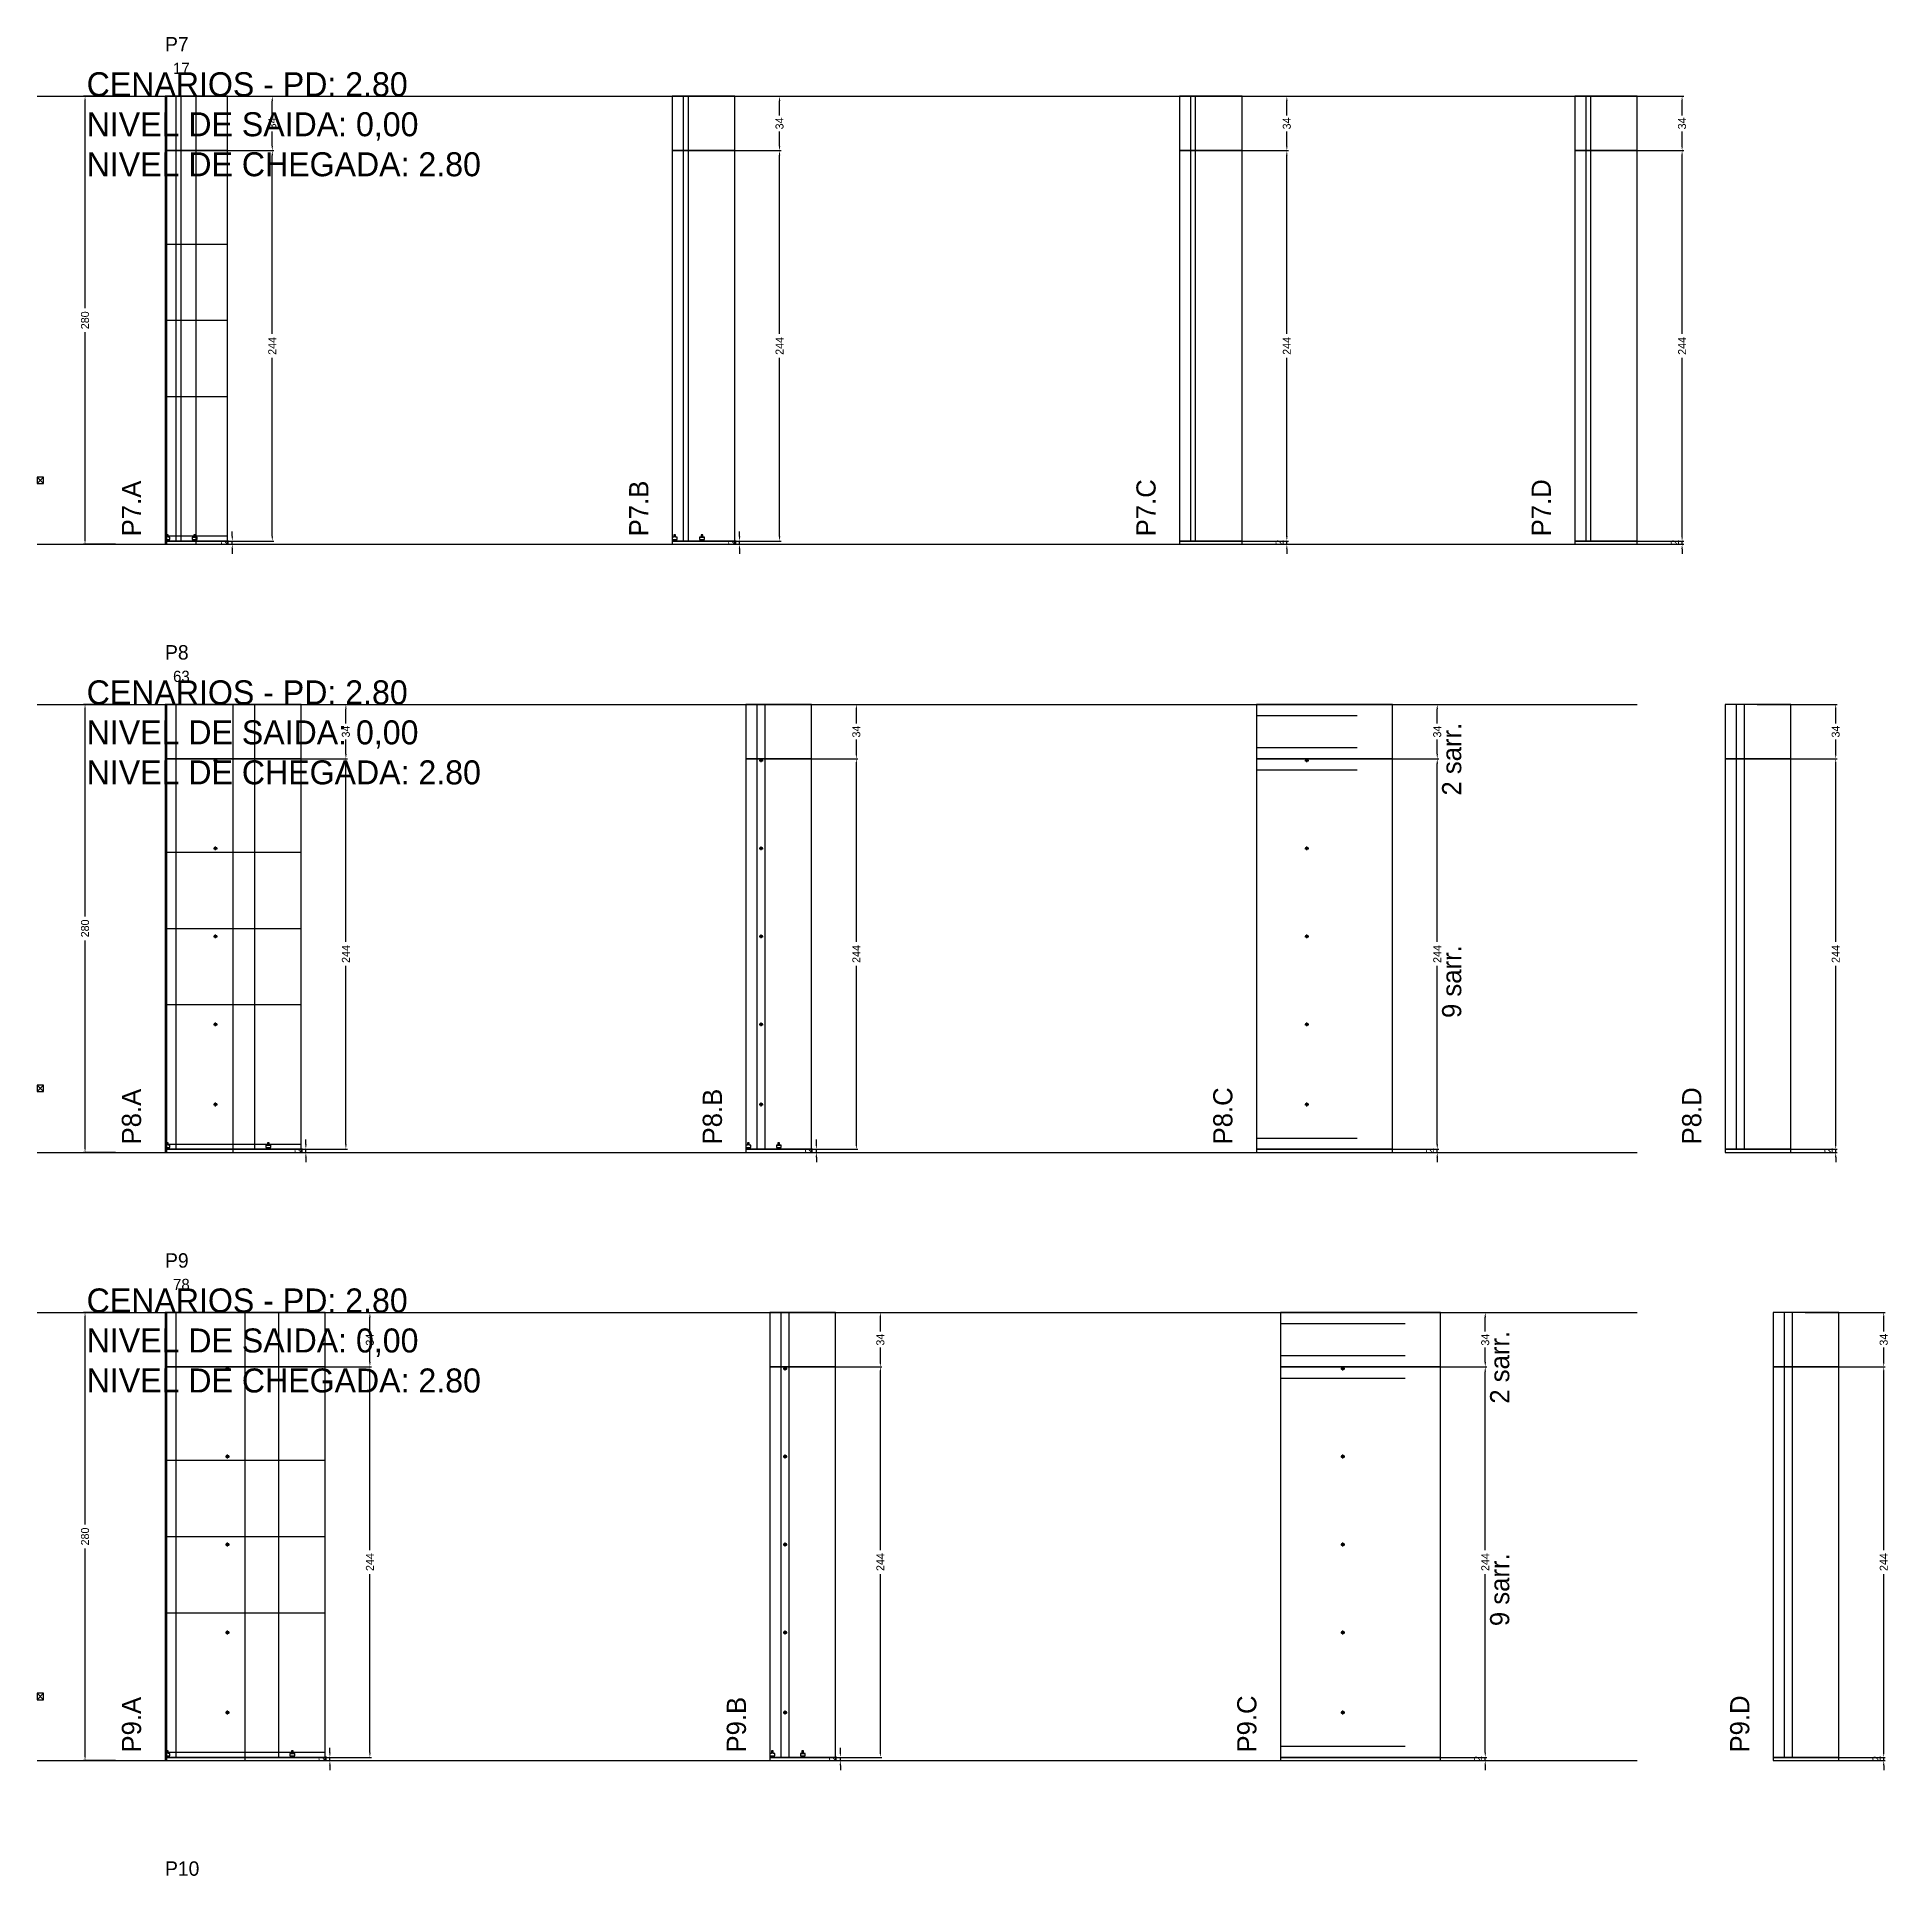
# Model space of a CAD drawing. Header units: centimetres. Extents: x -8500 to 4118, y -39526 to 295.
# Drawn here: x -7000 to -5843, y -3492 to -2343 of the extents above; entities that cross this region are included whole.
import ezdxf

# ---------------------------------------------------------------- set-up
doc = ezdxf.new("R2010")
doc.units = ezdxf.units.CM
doc.linetypes.add('DASHED', pattern=[2, -2])
for name, color, linetype in [('CHAPA', 140, 'Continuous'), ('COTA', 241, 'Continuous'), ('COTAS FURACAO', 16, 'Continuous'), ('Madeira', 30, 'Continuous'), ('MEIO_PONT', 160, 'Continuous'), ('NOMENCLATURA', 7, 'Continuous'), ('Nível', 160, 'Continuous'), ('Painéis', 200, 'Continuous'), ('Perfil Metálico', 150, 'Continuous'), ('SARR_2.2x7', 40, 'Continuous'), ('SARRAFO DE PRESSAO', 200, 'Continuous'), ('texto', 7, 'Continuous'), ('TEXTO_GERAL', 7, 'Continuous')]:
    doc.layers.add(name, color=color, linetype=linetype)
doc.dimstyles.new('PAINEL-NOVA', dxfattribs={"dimtxt": 5, "dimasz": 3, "dimexe": 1, "dimexo": 1, "dimgap": 1, "dimtad": 1, "dimcen": 2.5, "dimazin": 3, "dimtfac": 1, "dimtmove": 0, "dimatfit": 3})

# ---------------------------------------------------------------- blocks, each defined once
blk = doc.blocks.new('_CLOSEDFILLED')
at = {"color": 0, "linetype": 'BYBLOCK'}
blk.add_solid([(-1, 0.16), (0, 0), (-1, -0.16)], dxfattribs=at)
blk = doc.blocks.new('*D157')
for p, q in [((-6951, -2380), (-6971, -2380)), ((-6970, -2512.5), (-6970, -2383)), ((-6970, -2657), (-6970, -2527.5)), ((-6951, -2660), (-6971, -2660))]:
    blk.add_line(p, q)
at = {"layer": 'Defpoints'}
for p in [(-6950, -2380), (-6970, -2660), (-6950, -2660)]:
    blk.add_point(p, dxfattribs=at)
at = {"layer": 'COTA', "xscale": 3, "yscale": 3}
for p, rotation in [((-6970, -2380), 90), ((-6970, -2660), 270)]:
    blk.add_blockref('_CLOSEDFILLED', p, dxfattribs=dict(at, rotation=rotation))
at = {"layer": 'COTA', "insert": (-6970, -2520), "char_height": 5, "attachment_point": 5, "rotation": 90}
blk.add_mtext('280', dxfattribs=at)
blk = doc.blocks.new('MULDURA')
at = {"layer": 'Paineis'}
for p, q in [((0, 0), (4, 4)), ((4, 0), (0, 4))]:
    blk.add_line(p, q, dxfattribs=at)
blk.add_lwpolyline([(0, 0), (4, 0), (4, 4), (0, 4)], close=True, dxfattribs=at)
blk = doc.blocks.new('*D159')
for p, q in [((-6902, -2414), (-6852, -2414)), ((-6853, -2528.5), (-6853, -2417)), ((-6853, -2655), (-6853, -2543.5)), ((-6902, -2658), (-6852, -2658))]:
    blk.add_line(p, q)
at = {"layer": 'Defpoints'}
for p in [(-6903, -2414), (-6903, -2658), (-6853, -2658)]:
    blk.add_point(p, dxfattribs=at)
at = {"layer": 'COTA', "xscale": 3, "yscale": 3}
for p, rotation in [((-6853, -2414), 90), ((-6853, -2658), 270)]:
    blk.add_blockref('_CLOSEDFILLED', p, dxfattribs=dict(at, rotation=rotation))
at = {"layer": 'COTA', "insert": (-6853, -2536), "char_height": 5, "attachment_point": 5, "rotation": 90}
blk.add_mtext('244', dxfattribs=at)
blk = doc.blocks.new('*D160')
for p, q in [((-6902, -2380), (-6852, -2380)), ((-6853, -2392), (-6853, -2383)), ((-6853, -2411), (-6853, -2402)), ((-6902, -2414), (-6852, -2414))]:
    blk.add_line(p, q)
at = {"layer": 'Defpoints'}
for p in [(-6903, -2380), (-6903, -2414), (-6853, -2414)]:
    blk.add_point(p, dxfattribs=at)
at = {"layer": 'COTA', "xscale": 3, "yscale": 3}
for p, rotation in [((-6853, -2380), 90), ((-6853, -2414), 270)]:
    blk.add_blockref('_CLOSEDFILLED', p, dxfattribs=dict(at, rotation=rotation))
at = {"layer": 'COTA', "insert": (-6853, -2397), "char_height": 5, "attachment_point": 5, "rotation": 90}
blk.add_mtext('34', dxfattribs=at)
blk = doc.blocks.new('SLIPTEE')
at = {"layer": 'Paineis'}
blk.add_lwpolyline([(0, 0), (3, 0), (3, 1.5), (2, 1.5), (2, 3), (1, 3), (1, 1.5), (0, 1.5)], close=True, dxfattribs=at)
blk = doc.blocks.new('SLIPTDD')
at = {"layer": 'Paineis'}
blk.add_line((0, 1.5), (3, 1.5), dxfattribs=at)
blk.add_lwpolyline([(0, 0), (3, 0), (3, 1.5), (2, 1.5), (2, 3), (1, 3), (1, 1.5), (0, 1.5)], close=True, dxfattribs=at)
blk = doc.blocks.new('*D162')
for p, q in [((-6585, -2414), (-6535, -2414)), ((-6536, -2528.5), (-6536, -2417)), ((-6536, -2655), (-6536, -2543.5)), ((-6585, -2658), (-6535, -2658))]:
    blk.add_line(p, q)
at = {"layer": 'Defpoints'}
for p in [(-6586, -2414), (-6586, -2658), (-6536, -2658)]:
    blk.add_point(p, dxfattribs=at)
at = {"layer": 'COTA', "xscale": 3, "yscale": 3}
for p, rotation in [((-6536, -2414), 90), ((-6536, -2658), 270)]:
    blk.add_blockref('_CLOSEDFILLED', p, dxfattribs=dict(at, rotation=rotation))
at = {"layer": 'COTA', "insert": (-6536, -2536), "char_height": 5, "attachment_point": 5, "rotation": 90}
blk.add_mtext('244', dxfattribs=at)
blk = doc.blocks.new('*D163')
for p, q in [((-6585, -2380), (-6535, -2380)), ((-6536, -2392), (-6536, -2383)), ((-6536, -2411), (-6536, -2402)), ((-6585, -2414), (-6535, -2414))]:
    blk.add_line(p, q)
at = {"layer": 'Defpoints'}
for p in [(-6586, -2380), (-6586, -2414), (-6536, -2414)]:
    blk.add_point(p, dxfattribs=at)
at = {"layer": 'COTA', "xscale": 3, "yscale": 3}
for p, rotation in [((-6536, -2380), 90), ((-6536, -2414), 270)]:
    blk.add_blockref('_CLOSEDFILLED', p, dxfattribs=dict(at, rotation=rotation))
at = {"layer": 'COTA', "insert": (-6536, -2397), "char_height": 5, "attachment_point": 5, "rotation": 90}
blk.add_mtext('34', dxfattribs=at)
blk = doc.blocks.new('*D165')
for p, q in [((-6268, -2414), (-6218, -2414)), ((-6219, -2528.5), (-6219, -2417)), ((-6219, -2655), (-6219, -2543.5)), ((-6268, -2658), (-6218, -2658))]:
    blk.add_line(p, q)
at = {"layer": 'Defpoints'}
for p in [(-6269, -2414), (-6269, -2658), (-6219, -2658)]:
    blk.add_point(p, dxfattribs=at)
at = {"layer": 'COTA', "xscale": 3, "yscale": 3}
for p, rotation in [((-6219, -2414), 90), ((-6219, -2658), 270)]:
    blk.add_blockref('_CLOSEDFILLED', p, dxfattribs=dict(at, rotation=rotation))
at = {"layer": 'COTA', "insert": (-6219, -2536), "char_height": 5, "attachment_point": 5, "rotation": 90}
blk.add_mtext('244', dxfattribs=at)
blk = doc.blocks.new('*D166')
for p, q in [((-6268, -2380), (-6218, -2380)), ((-6219, -2392), (-6219, -2383)), ((-6219, -2411), (-6219, -2402)), ((-6268, -2414), (-6218, -2414))]:
    blk.add_line(p, q)
at = {"layer": 'Defpoints'}
for p in [(-6269, -2380), (-6269, -2414), (-6219, -2414)]:
    blk.add_point(p, dxfattribs=at)
at = {"layer": 'COTA', "xscale": 3, "yscale": 3}
for p, rotation in [((-6219, -2380), 90), ((-6219, -2414), 270)]:
    blk.add_blockref('_CLOSEDFILLED', p, dxfattribs=dict(at, rotation=rotation))
at = {"layer": 'COTA', "insert": (-6219, -2397), "char_height": 5, "attachment_point": 5, "rotation": 90}
blk.add_mtext('34', dxfattribs=at)
blk = doc.blocks.new('*D168')
for p, q in [((-6021, -2414), (-5971, -2414)), ((-5972, -2528.5), (-5972, -2417)), ((-5972, -2655), (-5972, -2543.5)), ((-6021, -2658), (-5971, -2658))]:
    blk.add_line(p, q)
at = {"layer": 'Defpoints'}
for p in [(-6022, -2414), (-6022, -2658), (-5972, -2658)]:
    blk.add_point(p, dxfattribs=at)
at = {"layer": 'COTA', "xscale": 3, "yscale": 3}
for p, rotation in [((-5972, -2414), 90), ((-5972, -2658), 270)]:
    blk.add_blockref('_CLOSEDFILLED', p, dxfattribs=dict(at, rotation=rotation))
at = {"layer": 'COTA', "insert": (-5972, -2536), "char_height": 5, "attachment_point": 5, "rotation": 90}
blk.add_mtext('244', dxfattribs=at)
blk = doc.blocks.new('*D169')
for p, q in [((-6021, -2380), (-5971, -2380)), ((-5972, -2392), (-5972, -2383)), ((-5972, -2411), (-5972, -2402)), ((-6021, -2414), (-5971, -2414))]:
    blk.add_line(p, q)
at = {"layer": 'Defpoints'}
for p in [(-6022, -2380), (-6022, -2414), (-5972, -2414)]:
    blk.add_point(p, dxfattribs=at)
at = {"layer": 'COTA', "xscale": 3, "yscale": 3}
for p, rotation in [((-5972, -2380), 90), ((-5972, -2414), 270)]:
    blk.add_blockref('_CLOSEDFILLED', p, dxfattribs=dict(at, rotation=rotation))
at = {"layer": 'COTA', "insert": (-5972, -2397), "char_height": 5, "attachment_point": 5, "rotation": 90}
blk.add_mtext('34', dxfattribs=at)
blk = doc.blocks.new('*D183')
for p, q in [((-6951, -2760), (-6971, -2760)), ((-6970, -2892.5), (-6970, -2763)), ((-6970, -3037), (-6970, -2907.5)), ((-6951, -3040), (-6971, -3040))]:
    blk.add_line(p, q)
at = {"layer": 'Defpoints'}
for p in [(-6950, -2760), (-6970, -3040), (-6950, -3040)]:
    blk.add_point(p, dxfattribs=at)
at = {"layer": 'COTA', "xscale": 3, "yscale": 3}
for p, rotation in [((-6970, -2760), 90), ((-6970, -3040), 270)]:
    blk.add_blockref('_CLOSEDFILLED', p, dxfattribs=dict(at, rotation=rotation))
at = {"layer": 'COTA', "insert": (-6970, -2900), "char_height": 5, "attachment_point": 5, "rotation": 90}
blk.add_mtext('280', dxfattribs=at)
blk = doc.blocks.new('*D185')
for p, q in [((-6856, -2794), (-6806, -2794)), ((-6807, -2908.5), (-6807, -2797)), ((-6807, -3035), (-6807, -2923.5)), ((-6856, -3038), (-6806, -3038))]:
    blk.add_line(p, q)
at = {"layer": 'Defpoints'}
for p in [(-6857, -2794), (-6857, -3038), (-6807, -3038)]:
    blk.add_point(p, dxfattribs=at)
at = {"layer": 'COTA', "xscale": 3, "yscale": 3}
for p, rotation in [((-6807, -2794), 90), ((-6807, -3038), 270)]:
    blk.add_blockref('_CLOSEDFILLED', p, dxfattribs=dict(at, rotation=rotation))
at = {"layer": 'COTA', "insert": (-6807, -2916), "char_height": 5, "attachment_point": 5, "rotation": 90}
blk.add_mtext('244', dxfattribs=at)
blk = doc.blocks.new('*D186')
for p, q in [((-6856, -2760), (-6806, -2760)), ((-6807, -2772), (-6807, -2763)), ((-6807, -2791), (-6807, -2782)), ((-6856, -2794), (-6806, -2794))]:
    blk.add_line(p, q)
at = {"layer": 'Defpoints'}
for p in [(-6857, -2760), (-6857, -2794), (-6807, -2794)]:
    blk.add_point(p, dxfattribs=at)
at = {"layer": 'COTA', "xscale": 3, "yscale": 3}
for p, rotation in [((-6807, -2760), 90), ((-6807, -2794), 270)]:
    blk.add_blockref('_CLOSEDFILLED', p, dxfattribs=dict(at, rotation=rotation))
at = {"layer": 'COTA', "insert": (-6807, -2777), "char_height": 5, "attachment_point": 5, "rotation": 90}
blk.add_mtext('34', dxfattribs=at)
blk = doc.blocks.new('furacao')
at = {"layer": 'COTAS FURACAO'}
for p, q in [((-1.2, 0), (1.2, 0)), ((0, -1.2), (0, 1.2))]:
    blk.add_line(p, q, dxfattribs=at)
blk.add_circle((0, 0), 0.8, dxfattribs=at)
blk = doc.blocks.new('*D188')
for p, q in [((-6537, -2794), (-6487, -2794)), ((-6488, -2908.5), (-6488, -2797)), ((-6488, -3035), (-6488, -2923.5)), ((-6537, -3038), (-6487, -3038))]:
    blk.add_line(p, q)
at = {"layer": 'Defpoints'}
for p in [(-6538, -2794), (-6538, -3038), (-6488, -3038)]:
    blk.add_point(p, dxfattribs=at)
at = {"layer": 'COTA', "xscale": 3, "yscale": 3}
for p, rotation in [((-6488, -2794), 90), ((-6488, -3038), 270)]:
    blk.add_blockref('_CLOSEDFILLED', p, dxfattribs=dict(at, rotation=rotation))
at = {"layer": 'COTA', "insert": (-6488, -2916), "char_height": 5, "attachment_point": 5, "rotation": 90}
blk.add_mtext('244', dxfattribs=at)
blk = doc.blocks.new('*D189')
for p, q in [((-6537, -2760), (-6487, -2760)), ((-6488, -2772), (-6488, -2763)), ((-6488, -2791), (-6488, -2782)), ((-6537, -2794), (-6487, -2794))]:
    blk.add_line(p, q)
at = {"layer": 'Defpoints'}
for p in [(-6538, -2760), (-6538, -2794), (-6488, -2794)]:
    blk.add_point(p, dxfattribs=at)
at = {"layer": 'COTA', "xscale": 3, "yscale": 3}
for p, rotation in [((-6488, -2760), 90), ((-6488, -2794), 270)]:
    blk.add_blockref('_CLOSEDFILLED', p, dxfattribs=dict(at, rotation=rotation))
at = {"layer": 'COTA', "insert": (-6488, -2777), "char_height": 5, "attachment_point": 5, "rotation": 90}
blk.add_mtext('34', dxfattribs=at)
blk = doc.blocks.new('*D191')
for p, q in [((-6174, -2794), (-6124, -2794)), ((-6125, -2908.5), (-6125, -2797)), ((-6125, -3035), (-6125, -2923.5)), ((-6174, -3038), (-6124, -3038))]:
    blk.add_line(p, q)
at = {"layer": 'Defpoints'}
for p in [(-6175, -2794), (-6175, -3038), (-6125, -3038)]:
    blk.add_point(p, dxfattribs=at)
at = {"layer": 'COTA', "xscale": 3, "yscale": 3}
for p, rotation in [((-6125, -2794), 90), ((-6125, -3038), 270)]:
    blk.add_blockref('_CLOSEDFILLED', p, dxfattribs=dict(at, rotation=rotation))
at = {"layer": 'COTA', "insert": (-6125, -2916), "char_height": 5, "attachment_point": 5, "rotation": 90}
blk.add_mtext('244', dxfattribs=at)
blk = doc.blocks.new('*D192')
for p, q in [((-6174, -2760), (-6124, -2760)), ((-6125, -2772), (-6125, -2763)), ((-6125, -2791), (-6125, -2782)), ((-6174, -2794), (-6124, -2794))]:
    blk.add_line(p, q)
at = {"layer": 'Defpoints'}
for p in [(-6175, -2760), (-6175, -2794), (-6125, -2794)]:
    blk.add_point(p, dxfattribs=at)
at = {"layer": 'COTA', "xscale": 3, "yscale": 3}
for p, rotation in [((-6125, -2760), 90), ((-6125, -2794), 270)]:
    blk.add_blockref('_CLOSEDFILLED', p, dxfattribs=dict(at, rotation=rotation))
at = {"layer": 'COTA', "insert": (-6125, -2777), "char_height": 5, "attachment_point": 5, "rotation": 90}
blk.add_mtext('34', dxfattribs=at)
blk = doc.blocks.new('*D194')
for p, q in [((-5925, -2794), (-5875, -2794)), ((-5876, -2908.5), (-5876, -2797)), ((-5876, -3035), (-5876, -2923.5)), ((-5925, -3038), (-5875, -3038))]:
    blk.add_line(p, q)
at = {"layer": 'Defpoints'}
for p in [(-5926, -2794), (-5926, -3038), (-5876, -3038)]:
    blk.add_point(p, dxfattribs=at)
at = {"layer": 'COTA', "xscale": 3, "yscale": 3}
for p, rotation in [((-5876, -2794), 90), ((-5876, -3038), 270)]:
    blk.add_blockref('_CLOSEDFILLED', p, dxfattribs=dict(at, rotation=rotation))
at = {"layer": 'COTA', "insert": (-5876, -2916), "char_height": 5, "attachment_point": 5, "rotation": 90}
blk.add_mtext('244', dxfattribs=at)
blk = doc.blocks.new('*D195')
for p, q in [((-5925, -2760), (-5875, -2760)), ((-5876, -2772), (-5876, -2763)), ((-5876, -2791), (-5876, -2782)), ((-5925, -2794), (-5875, -2794))]:
    blk.add_line(p, q)
at = {"layer": 'Defpoints'}
for p in [(-5926, -2760), (-5926, -2794), (-5876, -2794)]:
    blk.add_point(p, dxfattribs=at)
at = {"layer": 'COTA', "xscale": 3, "yscale": 3}
for p, rotation in [((-5876, -2760), 90), ((-5876, -2794), 270)]:
    blk.add_blockref('_CLOSEDFILLED', p, dxfattribs=dict(at, rotation=rotation))
at = {"layer": 'COTA', "insert": (-5876, -2777), "char_height": 5, "attachment_point": 5, "rotation": 90}
blk.add_mtext('34', dxfattribs=at)
blk = doc.blocks.new('*D209')
for p, q in [((-6951, -3140), (-6971, -3140)), ((-6970, -3272.5), (-6970, -3143)), ((-6970, -3417), (-6970, -3287.5)), ((-6951, -3420), (-6971, -3420))]:
    blk.add_line(p, q)
at = {"layer": 'Defpoints'}
for p in [(-6950, -3140), (-6970, -3420), (-6950, -3420)]:
    blk.add_point(p, dxfattribs=at)
at = {"layer": 'COTA', "xscale": 3, "yscale": 3}
for p, rotation in [((-6970, -3140), 90), ((-6970, -3420), 270)]:
    blk.add_blockref('_CLOSEDFILLED', p, dxfattribs=dict(at, rotation=rotation))
at = {"layer": 'COTA', "insert": (-6970, -3280), "char_height": 5, "attachment_point": 5, "rotation": 90}
blk.add_mtext('280', dxfattribs=at)
blk = doc.blocks.new('*D211')
for p, q in [((-6841, -3174), (-6791, -3174)), ((-6792, -3288.5), (-6792, -3177)), ((-6792, -3415), (-6792, -3303.5)), ((-6841, -3418), (-6791, -3418))]:
    blk.add_line(p, q)
at = {"layer": 'Defpoints'}
for p in [(-6842, -3174), (-6842, -3418), (-6792, -3418)]:
    blk.add_point(p, dxfattribs=at)
at = {"layer": 'COTA', "xscale": 3, "yscale": 3}
for p, rotation in [((-6792, -3174), 90), ((-6792, -3418), 270)]:
    blk.add_blockref('_CLOSEDFILLED', p, dxfattribs=dict(at, rotation=rotation))
at = {"layer": 'COTA', "insert": (-6792, -3296), "char_height": 5, "attachment_point": 5, "rotation": 90}
blk.add_mtext('244', dxfattribs=at)
blk = doc.blocks.new('*D212')
for p, q in [((-6841, -3140), (-6791, -3140)), ((-6792, -3152), (-6792, -3143)), ((-6792, -3171), (-6792, -3162)), ((-6841, -3174), (-6791, -3174))]:
    blk.add_line(p, q)
at = {"layer": 'Defpoints'}
for p in [(-6842, -3140), (-6842, -3174), (-6792, -3174)]:
    blk.add_point(p, dxfattribs=at)
at = {"layer": 'COTA', "xscale": 3, "yscale": 3}
for p, rotation in [((-6792, -3140), 90), ((-6792, -3174), 270)]:
    blk.add_blockref('_CLOSEDFILLED', p, dxfattribs=dict(at, rotation=rotation))
at = {"layer": 'COTA', "insert": (-6792, -3157), "char_height": 5, "attachment_point": 5, "rotation": 90}
blk.add_mtext('34', dxfattribs=at)
blk = doc.blocks.new('*D214')
for p, q in [((-6522, -3174), (-6472, -3174)), ((-6473, -3288.5), (-6473, -3177)), ((-6473, -3415), (-6473, -3303.5)), ((-6522, -3418), (-6472, -3418))]:
    blk.add_line(p, q)
at = {"layer": 'Defpoints'}
for p in [(-6523, -3174), (-6523, -3418), (-6473, -3418)]:
    blk.add_point(p, dxfattribs=at)
at = {"layer": 'COTA', "xscale": 3, "yscale": 3}
for p, rotation in [((-6473, -3174), 90), ((-6473, -3418), 270)]:
    blk.add_blockref('_CLOSEDFILLED', p, dxfattribs=dict(at, rotation=rotation))
at = {"layer": 'COTA', "insert": (-6473, -3296), "char_height": 5, "attachment_point": 5, "rotation": 90}
blk.add_mtext('244', dxfattribs=at)
blk = doc.blocks.new('*D215')
for p, q in [((-6522, -3140), (-6472, -3140)), ((-6473, -3152), (-6473, -3143)), ((-6473, -3171), (-6473, -3162)), ((-6522, -3174), (-6472, -3174))]:
    blk.add_line(p, q)
at = {"layer": 'Defpoints'}
for p in [(-6523, -3140), (-6523, -3174), (-6473, -3174)]:
    blk.add_point(p, dxfattribs=at)
at = {"layer": 'COTA', "xscale": 3, "yscale": 3}
for p, rotation in [((-6473, -3140), 90), ((-6473, -3174), 270)]:
    blk.add_blockref('_CLOSEDFILLED', p, dxfattribs=dict(at, rotation=rotation))
at = {"layer": 'COTA', "insert": (-6473, -3157), "char_height": 5, "attachment_point": 5, "rotation": 90}
blk.add_mtext('34', dxfattribs=at)
blk = doc.blocks.new('*D217')
for p, q in [((-6144, -3174), (-6094, -3174)), ((-6095, -3288.5), (-6095, -3177)), ((-6095, -3415), (-6095, -3303.5)), ((-6144, -3418), (-6094, -3418))]:
    blk.add_line(p, q)
at = {"layer": 'Defpoints'}
for p in [(-6145, -3174), (-6145, -3418), (-6095, -3418)]:
    blk.add_point(p, dxfattribs=at)
at = {"layer": 'COTA', "xscale": 3, "yscale": 3}
for p, rotation in [((-6095, -3174), 90), ((-6095, -3418), 270)]:
    blk.add_blockref('_CLOSEDFILLED', p, dxfattribs=dict(at, rotation=rotation))
at = {"layer": 'COTA', "insert": (-6095, -3296), "char_height": 5, "attachment_point": 5, "rotation": 90}
blk.add_mtext('244', dxfattribs=at)
blk = doc.blocks.new('*D218')
for p, q in [((-6144, -3140), (-6094, -3140)), ((-6095, -3152), (-6095, -3143)), ((-6095, -3171), (-6095, -3162)), ((-6144, -3174), (-6094, -3174))]:
    blk.add_line(p, q)
at = {"layer": 'Defpoints'}
for p in [(-6145, -3140), (-6145, -3174), (-6095, -3174)]:
    blk.add_point(p, dxfattribs=at)
at = {"layer": 'COTA', "xscale": 3, "yscale": 3}
for p, rotation in [((-6095, -3140), 90), ((-6095, -3174), 270)]:
    blk.add_blockref('_CLOSEDFILLED', p, dxfattribs=dict(at, rotation=rotation))
at = {"layer": 'COTA', "insert": (-6095, -3157), "char_height": 5, "attachment_point": 5, "rotation": 90}
blk.add_mtext('34', dxfattribs=at)
blk = doc.blocks.new('*D220')
for p, q in [((-5895, -3174), (-5845, -3174)), ((-5846, -3288.5), (-5846, -3177)), ((-5846, -3415), (-5846, -3303.5)), ((-5895, -3418), (-5845, -3418))]:
    blk.add_line(p, q)
at = {"layer": 'Defpoints'}
for p in [(-5896, -3174), (-5896, -3418), (-5846, -3418)]:
    blk.add_point(p, dxfattribs=at)
at = {"layer": 'COTA', "xscale": 3, "yscale": 3}
for p, rotation in [((-5846, -3174), 90), ((-5846, -3418), 270)]:
    blk.add_blockref('_CLOSEDFILLED', p, dxfattribs=dict(at, rotation=rotation))
at = {"layer": 'COTA', "insert": (-5846, -3296), "char_height": 5, "attachment_point": 5, "rotation": 90}
blk.add_mtext('244', dxfattribs=at)
blk = doc.blocks.new('*D221')
for p, q in [((-5895, -3140), (-5845, -3140)), ((-5846, -3152), (-5846, -3143)), ((-5846, -3171), (-5846, -3162)), ((-5895, -3174), (-5845, -3174))]:
    blk.add_line(p, q)
at = {"layer": 'Defpoints'}
for p in [(-5896, -3140), (-5896, -3174), (-5846, -3174)]:
    blk.add_point(p, dxfattribs=at)
at = {"layer": 'COTA', "xscale": 3, "yscale": 3}
for p, rotation in [((-5846, -3140), 90), ((-5846, -3174), 270)]:
    blk.add_blockref('_CLOSEDFILLED', p, dxfattribs=dict(at, rotation=rotation))
at = {"layer": 'COTA', "insert": (-5846, -3157), "char_height": 5, "attachment_point": 5, "rotation": 90}
blk.add_mtext('34', dxfattribs=at)

msp = doc.modelspace()

# ---------------------------------------------------------------- linework, layer by layer
at = {"layer": 'CHAPA'}
for points in [[(-6920, -2660), (-6918.8, -2660), (-6918.8, -2380), (-6920, -2380)], [(-6920, -3040), (-6918.8, -3040), (-6918.8, -2760), (-6920, -2760)], [(-6920, -3420), (-6918.8, -3420), (-6918.8, -3140), (-6920, -3140)]]:
    msp.add_lwpolyline(points, close=True, dxfattribs=at)
at = {"layer": 'Madeira'}
for points in [[(-6920, -2472.4), (-6881, -2472.4)], [(-6920, -2567.6), (-6881, -2567.6)], [(-6920, -2852.4), (-6835, -2852.4)], [(-6920, -2947.6), (-6835, -2947.6)], [(-6920, -3232.4), (-6820, -3232.4)], [(-6920, -3327.6), (-6820, -3327.6)]]:
    msp.add_lwpolyline(points, dxfattribs=at)
at = {"layer": 'MEIO_PONT'}
for points in [[(-6920, -2520), (-6881, -2520)], [(-6920, -2900), (-6835, -2900)], [(-6920, -3280), (-6820, -3280)]]:
    msp.add_lwpolyline(points, dxfattribs=at)
at = {"layer": 'Nível', "linetype": 'DASHED'}
for points in [[(-7000, -2380), (-6000, -2380)], [(-7000, -2660), (-6000, -2660)], [(-7000, -2760), (-6000, -2760)], [(-7000, -3040), (-6000, -3040)], [(-7000, -3140), (-6000, -3140)], [(-7000, -3420), (-6000, -3420)]]:
    msp.add_lwpolyline(points, dxfattribs=at)
at = {"layer": 'Painéis'}
for points in [[(-6920, -2414), (-6881, -2414), (-6881, -2380), (-6920, -2380)], [(-6920, -2660), (-6881, -2660), (-6881, -2380), (-6920, -2380)], [(-6603, -2414), (-6564, -2414), (-6564, -2380), (-6603, -2380)], [(-6286, -2414), (-6247, -2414), (-6247, -2380), (-6286, -2380)], [(-6039, -2414), (-6000, -2414), (-6000, -2380), (-6039, -2380)], [(-6920, -2658), (-6881, -2658), (-6881, -2414), (-6920, -2414)], [(-6603, -2658), (-6564, -2658), (-6564, -2414), (-6603, -2414)], [(-6286, -2658), (-6247, -2658), (-6247, -2414), (-6286, -2414)], [(-6039, -2658), (-6000, -2658), (-6000, -2414), (-6039, -2414)], [(-6920, -2660), (-6881, -2660), (-6881, -2658), (-6920, -2658)], [(-6603, -2660), (-6564, -2660), (-6564, -2658), (-6603, -2658)], [(-6286, -2660), (-6247, -2660), (-6247, -2658), (-6286, -2658)], [(-6039, -2660), (-6000, -2660), (-6000, -2658), (-6039, -2658)], [(-6920, -2794), (-6835, -2794), (-6835, -2760), (-6920, -2760)], [(-6920, -3040), (-6835, -3040), (-6835, -2760), (-6920, -2760)], [(-6557, -2794), (-6516, -2794), (-6516, -2760), (-6557, -2760)], [(-6238, -2794), (-6153, -2794), (-6153, -2760), (-6238, -2760)], [(-5945, -2794), (-5904, -2794), (-5904, -2760), (-5945, -2760)], [(-6920, -3038), (-6835, -3038), (-6835, -2794), (-6920, -2794)], [(-6557, -3038), (-6516, -3038), (-6516, -2794), (-6557, -2794)], [(-6238, -3038), (-6153, -3038), (-6153, -2794), (-6238, -2794)], [(-5945, -3038), (-5904, -3038), (-5904, -2794), (-5945, -2794)], [(-6920, -3040), (-6835, -3040), (-6835, -3038), (-6920, -3038)], [(-6557, -3040), (-6516, -3040), (-6516, -3038), (-6557, -3038)], [(-6238, -3040), (-6153, -3040), (-6153, -3038), (-6238, -3038)], [(-5945, -3040), (-5904, -3040), (-5904, -3038), (-5945, -3038)], [(-6920, -3174), (-6820, -3174), (-6820, -3140), (-6920, -3140)], [(-6920, -3420), (-6820, -3420), (-6820, -3140), (-6920, -3140)], [(-6542, -3174), (-6501, -3174), (-6501, -3140), (-6542, -3140)], [(-6223, -3174), (-6123, -3174), (-6123, -3140), (-6223, -3140)], [(-5915, -3174), (-5874, -3174), (-5874, -3140), (-5915, -3140)], [(-6920, -3418), (-6820, -3418), (-6820, -3174), (-6920, -3174)], [(-6542, -3418), (-6501, -3418), (-6501, -3174), (-6542, -3174)], [(-6223, -3418), (-6123, -3418), (-6123, -3174), (-6223, -3174)], [(-5915, -3418), (-5874, -3418), (-5874, -3174), (-5915, -3174)], [(-6920, -3420), (-6820, -3420), (-6820, -3418), (-6920, -3418)], [(-6542, -3420), (-6501, -3420), (-6501, -3418), (-6542, -3418)], [(-6223, -3420), (-6123, -3420), (-6123, -3418), (-6223, -3418)], [(-5915, -3420), (-5874, -3420), (-5874, -3418), (-5915, -3418)]]:
    msp.add_lwpolyline(points, close=True, dxfattribs=at)
at = {"layer": 'Perfil Metálico'}
for p, q in [((-6900.5, -2660), (-6900.5, -2380)), ((-6877.5, -3040), (-6877.5, -2760)), ((-6870, -3420), (-6870, -3140))]:
    msp.add_line(p, q, dxfattribs=at)
at = {"layer": 'SARR_2.2x7'}
for points in [[(-6913, -2414), (-6913, -2380)], [(-6910, -2414), (-6910, -2380)], [(-6596, -2414), (-6596, -2380)], [(-6593, -2414), (-6593, -2380)], [(-6279, -2414), (-6279, -2380)], [(-6276, -2414), (-6276, -2380)], [(-6032, -2414), (-6032, -2380)], [(-6029, -2414), (-6029, -2380)], [(-6913, -2794), (-6913, -2760)], [(-6864, -2794), (-6864, -2760)], [(-6550, -2794), (-6550, -2760)], [(-6545, -2794), (-6545, -2760)], [(-5938, -2794), (-5938, -2760)], [(-5933, -2794), (-5933, -2760)], [(-6238, -2767), (-6175, -2767)], [(-6238, -2787), (-6175, -2787)], [(-6238, -2801), (-6175, -2801)], [(-6238, -3031), (-6175, -3031)], [(-6913, -3174), (-6913, -3140)], [(-6849, -3174), (-6849, -3140)], [(-6535, -3174), (-6535, -3140)], [(-6530, -3174), (-6530, -3140)], [(-6223, -3147), (-6145, -3147)], [(-5908, -3174), (-5908, -3140)], [(-5903, -3174), (-5903, -3140)], [(-6223, -3167), (-6145, -3167)], [(-6223, -3181), (-6145, -3181)], [(-6223, -3411), (-6145, -3411)]]:
    msp.add_lwpolyline(points, dxfattribs=at)
at = {"layer": 'SARR_2.2x7', "linetype": 'DASHED'}
for points in [[(-6913, -2658), (-6913, -2414)], [(-6910, -2658), (-6910, -2414)], [(-6596, -2658), (-6596, -2414)], [(-6593, -2658), (-6593, -2414)], [(-6279, -2658), (-6279, -2414)], [(-6276, -2658), (-6276, -2414)], [(-6032, -2658), (-6032, -2414)], [(-6029, -2658), (-6029, -2414)], [(-6913, -3038), (-6913, -2794)], [(-6864, -3038), (-6864, -2794)], [(-6550, -3038), (-6550, -2794)], [(-6545, -3038), (-6545, -2794)], [(-5938, -3038), (-5938, -2794)], [(-5933, -3038), (-5933, -2794)], [(-6913, -3418), (-6913, -3174)], [(-6849, -3418), (-6849, -3174)], [(-6535, -3418), (-6535, -3174)], [(-6530, -3418), (-6530, -3174)], [(-5908, -3418), (-5908, -3174)], [(-5903, -3418), (-5903, -3174)]]:
    msp.add_lwpolyline(points, dxfattribs=at)
at = {"layer": 'SARRAFO DE PRESSAO'}
for points in [[(-6920, -2660), (-6881, -2660), (-6881, -2655), (-6920, -2655)], [(-6920, -3040), (-6835, -3040), (-6835, -3035), (-6920, -3035)], [(-6920, -3420), (-6820, -3420), (-6820, -3415), (-6920, -3415)]]:
    msp.add_lwpolyline(points, close=True, dxfattribs=at)

# ---------------------------------------------------------------- block references
at = {"layer": 'COTA'}
for name, p in [('MULDURA', (-7000, -2622)), ('SLIPTEE', (-6920, -2657)), ('SLIPTDD', (-6903, -2657)), ('SLIPTEE', (-6603, -2657)), ('SLIPTDD', (-6586, -2657)), ('furacao', (-6888.5, -2795)), ('furacao', (-6547.5, -2795)), ('furacao', (-6206.5, -2795)), ('furacao', (-6888.5, -2850)), ('furacao', (-6547.5, -2850)), ('furacao', (-6206.5, -2850)), ('furacao', (-6888.5, -2905)), ('furacao', (-6547.5, -2905)), ('furacao', (-6206.5, -2905)), ('furacao', (-6888.5, -2960)), ('furacao', (-6547.5, -2960)), ('furacao', (-6206.5, -2960)), ('MULDURA', (-7000, -3002)), ('furacao', (-6888.5, -3010)), ('furacao', (-6547.5, -3010)), ('furacao', (-6206.5, -3010)), ('SLIPTEE', (-6920, -3037)), ('SLIPTDD', (-6857, -3037)), ('SLIPTEE', (-6557, -3037)), ('SLIPTDD', (-6538, -3037)), ('furacao', (-6881, -3175)), ('furacao', (-6532.5, -3175)), ('furacao', (-6184, -3175)), ('furacao', (-6881, -3230)), ('furacao', (-6532.5, -3230)), ('furacao', (-6184, -3230)), ('furacao', (-6881, -3285)), ('furacao', (-6532.5, -3285)), ('furacao', (-6184, -3285)), ('furacao', (-6881, -3340)), ('furacao', (-6532.5, -3340)), ('furacao', (-6184, -3340)), ('MULDURA', (-7000, -3382)), ('furacao', (-6881, -3390)), ('furacao', (-6532.5, -3390)), ('furacao', (-6184, -3390)), ('SLIPTEE', (-6920, -3417)), ('SLIPTDD', (-6842, -3417)), ('SLIPTEE', (-6542, -3417)), ('SLIPTDD', (-6523, -3417))]:
    msp.add_blockref(name, p, dxfattribs=at)

# ---------------------------------------------------------------- texts
at = {"layer": 'NOMENCLATURA'}
for s, p in [('CENARIOS - PD: 2.80', (-6969, -2380)), ('NIVEL DE SAIDA: 0,00', (-6969, -2405)), ('NIVEL DE CHEGADA: 2.80', (-6969, -2430)), ('CENARIOS - PD: 2.80', (-6969, -2760)), ('NIVEL DE SAIDA: 0,00', (-6969, -2785)), ('NIVEL DE CHEGADA: 2.80', (-6969, -2810)), ('CENARIOS - PD: 2.80', (-6969, -3140)), ('NIVEL DE SAIDA: 0,00', (-6969, -3165)), ('NIVEL DE CHEGADA: 2.80', (-6969, -3190))]:
    msp.add_text(s, height=15, dxfattribs=at).set_placement(p)
for s, p in [('P7.A', (-6935, -2655)), ('P7.B', (-6618, -2655)), ('P7.C', (-6301, -2655)), ('P7.D', (-6054, -2655)), ('2 sarr.', (-6110, -2817)), ('9 sarr.', (-6110, -2956)), ('P8.A', (-6935, -3035)), ('P8.B', (-6572, -3035)), ('P8.C', (-6253, -3035)), ('P8.D', (-5960, -3035)), ('2 sarr.', (-6080, -3197)), ('9 sarr.', (-6080, -3336)), ('P9.A', (-6935, -3415)), ('P9.B', (-6557, -3415)), ('P9.C', (-6238, -3415)), ('P9.D', (-5930, -3415))]:
    msp.add_text(s, height=12, rotation=90, dxfattribs=at).set_placement(p)
at = {"layer": 'texto'}
for s, p in [('17', (-6915, -2366)), ('63', (-6915, -2746)), ('78', (-6915, -3126))]:
    msp.add_text(s, height=7, dxfattribs=at).set_placement(p)
at = {"layer": 'TEXTO_GERAL'}
for s, p in [('P7', (-6920, -2352)), ('P8', (-6920, -2732)), ('P9', (-6920, -3112)), ('P10', (-6920, -3492))]:
    msp.add_text(s, height=9, dxfattribs=at).set_placement(p)

# ---------------------------------------------------------------- dimensions: what is measured, and where the dimension line sits
at = {"layer": 'COTA'}
for base, p1, p2, picture, middle in [((-6970, -2660), (-6950, -2660), (-6950, -2380), '*D157', (-6970, -2520)), ((-6853, -2414), (-6903, -2414), (-6903, -2380), '*D160', (-6853, -2397)), ((-6536, -2414), (-6586, -2414), (-6586, -2380), '*D163', (-6536, -2397)), ((-6219, -2414), (-6269, -2414), (-6269, -2380), '*D166', (-6219, -2397)), ((-5972, -2414), (-6022, -2414), (-6022, -2380), '*D169', (-5972, -2397)), ((-6853, -2658), (-6903, -2658), (-6903, -2414), '*D159', (-6853, -2536)), ((-6536, -2658), (-6586, -2658), (-6586, -2414), '*D162', (-6536, -2536)), ((-6219, -2658), (-6269, -2658), (-6269, -2414), '*D165', (-6219, -2536)), ((-5972, -2658), (-6022, -2658), (-6022, -2414), '*D168', (-5972, -2536)), ((-6970, -3040), (-6950, -3040), (-6950, -2760), '*D183', (-6970, -2900)), ((-6807, -2794), (-6857, -2794), (-6857, -2760), '*D186', (-6807, -2777)), ((-6488, -2794), (-6538, -2794), (-6538, -2760), '*D189', (-6488, -2777)), ((-6125, -2794), (-6175, -2794), (-6175, -2760), '*D192', (-6125, -2777)), ((-5876, -2794), (-5926, -2794), (-5926, -2760), '*D195', (-5876, -2777)), ((-6807, -3038), (-6857, -3038), (-6857, -2794), '*D185', (-6807, -2916)), ((-6488, -3038), (-6538, -3038), (-6538, -2794), '*D188', (-6488, -2916)), ((-6125, -3038), (-6175, -3038), (-6175, -2794), '*D191', (-6125, -2916)), ((-5876, -3038), (-5926, -3038), (-5926, -2794), '*D194', (-5876, -2916)), ((-6970, -3420), (-6950, -3420), (-6950, -3140), '*D209', (-6970, -3280)), ((-6792, -3174), (-6842, -3174), (-6842, -3140), '*D212', (-6792, -3157)), ((-6473, -3174), (-6523, -3174), (-6523, -3140), '*D215', (-6473, -3157)), ((-6095, -3174), (-6145, -3174), (-6145, -3140), '*D218', (-6095, -3157)), ((-5846, -3174), (-5896, -3174), (-5896, -3140), '*D221', (-5846, -3157)), ((-6792, -3418), (-6842, -3418), (-6842, -3174), '*D211', (-6792, -3296)), ((-6473, -3418), (-6523, -3418), (-6523, -3174), '*D214', (-6473, -3296)), ((-6095, -3418), (-6145, -3418), (-6145, -3174), '*D217', (-6095, -3296)), ((-5846, -3418), (-5896, -3418), (-5896, -3174), '*D220', (-5846, -3296))]:
    dim = msp.add_linear_dim(base=base, p1=p1, p2=p2, angle=90, dimstyle='PAINEL-NOVA', dxfattribs=at)
    dim.commit()
    dim.dimension.update_dxf_attribs({"geometry": picture, "text_midpoint": middle})
for base, p1, p2 in [((-6878, -2660), (-6903, -2660), (-6903, -2658)), ((-6561, -2660), (-6586, -2660), (-6586, -2658)), ((-6219, -2660), (-6269, -2660), (-6269, -2658)), ((-5972, -2660), (-6022, -2660), (-6022, -2658)), ((-6832, -3040), (-6857, -3040), (-6857, -3038)), ((-6513, -3040), (-6538, -3040), (-6538, -3038)), ((-6125, -3040), (-6175, -3040), (-6175, -3038)), ((-5876, -3040), (-5926, -3040), (-5926, -3038)), ((-6817, -3420), (-6842, -3420), (-6842, -3418)), ((-6498, -3420), (-6523, -3420), (-6523, -3418)), ((-6095, -3420), (-6145, -3420), (-6145, -3418)), ((-5846, -3420), (-5896, -3420), (-5896, -3418))]:
    msp.add_linear_dim(base=base, p1=p1, p2=p2, angle=90, dimstyle='PAINEL-NOVA', dxfattribs=at).render()

doc.saveas('drawing.dxf')
